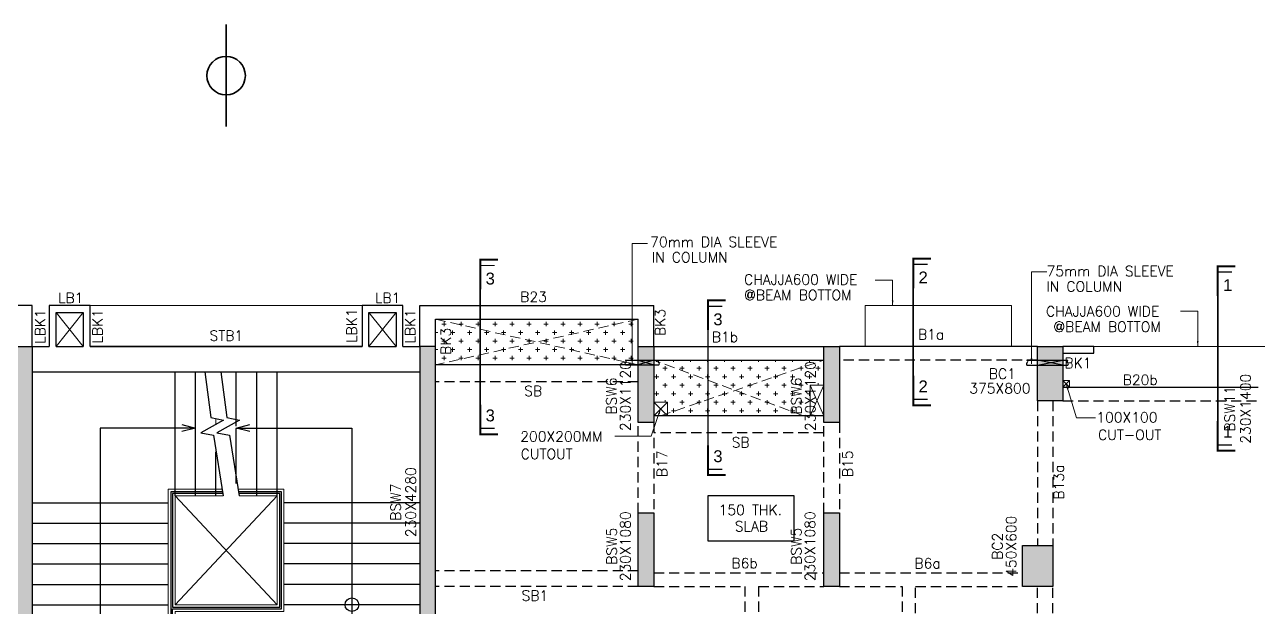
# Model space of a CAD drawing. Header units: inches. Extents: x 733929 to 798320, y 241462 to 287086.
# Drawn here: x 748917 to 767060, y 278514 to 287086 of the extents above; entities that cross this region are included whole.
import ezdxf
from ezdxf.enums import TextEntityAlignment as Align

# ---------------------------------------------------------------- set-up
doc = ezdxf.new("R2010")
doc.units = ezdxf.units.IN
doc.header["$LTSCALE"] = 600
doc.header["$MEASUREMENT"] = 0
doc.linetypes.add('CONTINOUS', pattern=[0])
doc.linetypes.add('HIDDEN', pattern=[0.375, 0.25, -0.125])
for name, color, linetype in [('B-100X600', 53, 'Continuous'), ('B-100X750', 6, 'Continuous'), ('B-200X600', 62, 'HIDDEN'), ('B-200x750', 141, 'HIDDEN'), ('B-230X600', 203, 'Continuous'), ('B-250XAS PER DETAIL', 13, 'Continuous'), ('B-375X600', 104, 'Continuous'), ('B-SB', 44, 'Continuous'), ('REBARS', 10, 'Continuous'), ('S-COL. NO.  COP', 1, 'Continuous'), ('S-COLUMN', 1, 'Continuous'), ('S-LEDDER', 2, 'Continuous'), ('S-SEC. MARK', 213, 'Continuous'), ('S-SLAB NO.', 42, 'Continuous'), ('S-SLEEVE', 1, 'Continuous'), ('S-STAIR', 253, 'Continuous'), ('S-TEXT.', 7, 'Continuous'), ('TYPE-A$0$99-RAILING', 145, 'Continuous')]:
    doc.layers.add(name, color=color, linetype=linetype)
for name, color, linetype, lineweight in [('DIM', 9, 'Continuous', 25), ('du-bm nos mrk', 6, 'Continuous', 15), ('R.C.C. WALL', 4, 'Continuous', 35), ('S-COL-HATCH', 8, 'Continuous', 15), ('S-CUT-OUT', 3, 'CONTINOUS', 18), ('S-PROJECTION', 171, 'CONTINOUS', 18), ('S-SUNK', 8, 'Continuous', 15), ('TYPE-A$0$99-PARDI', 254, 'Continuous', 5), ('TYPE-A$0$99-STAIR', 4, 'Continuous', 5)]:
    doc.layers.add(name, color=color, linetype=linetype, lineweight=lineweight)
doc.styles.add('ARIAL', font='arial.ttf')
doc.styles.add('MA', font='romans.shx', dxfattribs={"width": 0.8})
doc.styles.add('Roman', font='romans')
doc.styles.add('romans', font='romans.shx')
doc.styles.add('ROMANSE', font='romans.shx')
doc.dimstyles.new('du-100', dxfattribs={"dimtxt": 250, "dimasz": 80, "dimexe": 1, "dimexo": 1, "dimgap": 25, "dimtad": 1, "dimdec": 0, "dimzin": 3, "dimdsep": 46, "dimtxsty": 'MA', "dimblk": '100', "dimcen": 1, "dimdle": 1, "dimclrd": 2, "dimclre": 2, "dimclrt": 256, "dimadec": 0, "dimazin": 1, "dimtfac": 1, "dimtdec": 0, "dimtofl": 0, "dimtmove": 0, "dimatfit": 0, "dimfxl": 0, "dimfxlon": 1, "dimtolj": 1, "dimlwd": 15, "dimlwe": 9, "dimarcsym": 0})
doc.dimstyles.new('SCALE 1-100', dxfattribs={"dimtxt": 15, "dimasz": 15, "dimexe": 0.02, "dimexo": 0.025, "dimgap": 6, "dimtad": 1, "dimdec": 0, "dimzin": 3, "dimdsep": 46, "dimtxsty": 'ROMANSE', "dimblk": 'OBLIQUE', "dimcen": 0.09, "dimclrd": 2, "dimclre": 2, "dimclrt": 255, "dimadec": 3, "dimazin": 0, "dimtfac": 0.5, "dimtdec": 0, "dimtofl": 0, "dimtmove": 1, "dimatfit": 0, "dimldrblk": 'OBLIQUE', "dimfxl": 500, "dimfxlon": 1, "dimfrac": 1, "dimtolj": 1, "dimtzin": 0, "dimlwd": -1, "dimlwe": -1, "dimarcsym": 0})

# ---------------------------------------------------------------- blocks, each defined once
blk = doc.blocks.new('100')
at = {"layer": 'DIM', "color": 2}
for p, q in [((1.5, 0), (-1.5, 0)), ((1.06, 1.06), (-1.06, -1.06)), ((0, -1.5), (0, 1.5))]:
    blk.add_line(p, q, dxfattribs=at)
blk = doc.blocks.new('_Oblique')
at = {"color": 0, "linetype": 'ByBlock', "lineweight": -2}
blk.add_line((-0.5, -0.5), (0.5, 0.5), dxfattribs=at)

msp = doc.modelspace()

# ---------------------------------------------------------------- hatches: boundary and pattern name
at = {"layer": 'REBARS'}
h = msp.add_hatch(color=8, dxfattribs=at)
h.dxf.hatch_style = 1
h.paths.add_polyline_path([(749029.7, 282352.2), (749029.7, 278072.2), (748799.7, 278072.2), (748799.7, 282352.2)])
h = msp.add_hatch(color=8, dxfattribs=at)
h.dxf.hatch_style = 1
h.paths.add_polyline_path([(754729.7, 282352.2), (754729.7, 278072.2), (754959.7, 278072.2), (754959.7, 282352.2)])
h = msp.add_hatch(color=8, dxfattribs=at)
h.dxf.hatch_style = 1
h.paths.add_polyline_path([(757939.7, 282352.2), (758169.7, 282352.2), (758169.7, 281232.2), (757939.7, 281232.2)])
h = msp.add_hatch(color=8, dxfattribs=at)
h.dxf.hatch_style = 1
h.paths.add_polyline_path([(760669.7, 282352.2), (760899.7, 282352.2), (760899.7, 281232.2), (760669.7, 281232.2)])
h = msp.add_hatch(color=8, dxfattribs=at)
h.dxf.hatch_style = 1
h.paths.add_polyline_path([(763809.7, 282352.2), (764184.7, 282352.2), (764184.7, 281552.2), (763809.7, 281552.2)])
h = msp.add_hatch(color=8, dxfattribs=at)
h.dxf.hatch_style = 1
h.paths.add_polyline_path([(757939.7, 279902.2), (758169.7, 279902.2), (758169.7, 278822.2), (757939.7, 278822.2)])
h = msp.add_hatch(color=8, dxfattribs=at)
h.dxf.hatch_style = 1
h.paths.add_polyline_path([(760669.7, 279902.2), (760899.7, 279902.2), (760899.7, 278822.2), (760669.7, 278822.2)])
h = msp.add_hatch(color=8, dxfattribs=at)
h.dxf.hatch_style = 1
h.paths.add_polyline_path([(763589.7, 279422.2), (764039.7, 279422.2), (764039.7, 278822.2), (763589.7, 278822.2)])
at = {"layer": 'S-COL-HATCH', "lineweight": 0}
h = msp.add_hatch(dxfattribs=at)
h.set_pattern_fill('CROSS', color=256, scale=500, angle=90)
h.set_pattern_definition([(90, (30585, -600), (-125, 125), [62.5, -187.5]), (180, (30616.25, -568.75), (-125, -125), [62.5, -187.5])])
h.paths.add_polyline_path([(757944.7, 282752.2), (754964.7, 282752.2), (754964.7, 282082.2), (757944.7, 282082.2)])
h = msp.add_hatch(dxfattribs=at)
h.set_pattern_fill('CROSS', color=256, scale=500, angle=90)
h.set_pattern_definition([(90, (30585, 3e-08), (-125, 125), [62.5, -187.5]), (180, (30616.25, 31.25), (-125, -125), [62.5, -187.5])])
h.paths.add_polyline_path([(760469.7, 281482.2), (760469.7, 281782.2), (760669.7, 281782.2), (760669.7, 281482.2), (760674.7, 281482.2), (760674.7, 282152.1), (758174.7, 282152.1), (758174.7, 281532.2), (758368.8, 281532.2), (758368.8, 281332.2), (760374.7, 281332.2), (760374.7, 281482.2)])

# ---------------------------------------------------------------- linework, layer by layer
at = {"color": 8}
msp.add_line((753879.7, 282352.2), (749879.7, 282352.2), dxfattribs=at)
at = {"layer": 'B-100X600'}
for points in [[(749879.7, 282352.2), (749879.7, 282952.2), (749279.7, 282952.2), (749279.7, 282352.2)], [(749379.7, 282352.2), (749379.7, 282852.2), (749779.7, 282852.2), (749779.7, 282352.2)], [(754479.7, 282352.2), (754479.7, 282952.2), (753879.7, 282952.2), (753879.7, 282352.2)], [(753979.7, 282352.2), (753979.7, 282852.2), (754379.7, 282852.2), (754379.7, 282352.2)]]:
    msp.add_lwpolyline(points, dxfattribs=at)
at = {"layer": 'B-100X750'}
msp.add_lwpolyline([(764639.7, 282352.2), (764184.7, 282352.2), (764184.7, 282252.2), (764639.7, 282252.2)], close=True, dxfattribs=at)
at = {"layer": 'B-200X600', "linetype": 'CONTINOUS'}
for p, q in [((749029.7, 282952.2), (745589.7, 282952.2)), ((754729.7, 282952.2), (758169.7, 282952.2)), ((758169.7, 282352.2), (760669.7, 282352.2))]:
    msp.add_line(p, q, dxfattribs=at)
at = {"layer": 'B-200X600', "linetype": 'Continuous'}
for p, q in [((754959.7, 282752.2), (757939.7, 282752.2)), ((758169.7, 282152.2), (760669.7, 282152.2))]:
    msp.add_line(p, q, dxfattribs=at)
at = {"layer": 'B-200X600', "linetype": 'ByBlock'}
msp.add_line((764184.7, 281752.2), (767059.7, 281752.2), dxfattribs=at)
at = {"layer": 'B-200X600', "linetype": 'HIDDEN'}
for p, q in [((764184.7, 281552.2), (767059.7, 281552.2)), ((758169.7, 279022.2), (760669.7, 279022.2)), ((760899.7, 279022.2), (763589.7, 279022.2)), ((758169.7, 278822.2), (759509.7, 278822.2)), ((759509.7, 278822.2), (759509.7, 276572.2)), ((759709.7, 278822.2), (760669.7, 278822.2)), ((759709.7, 278822.2), (759709.7, 277802.2)), ((760899.7, 278822.2), (761819.7, 278822.2)), ((761819.7, 278822.2), (761819.7, 277802.2)), ((762019.7, 277302.2), (762019.7, 278822.2)), ((762019.7, 278822.2), (763589.7, 278822.2))]:
    msp.add_line(p, q, dxfattribs=at)
at = {"layer": 'B-200x750', "linetype": 'CONTINOUS'}
msp.add_line((763809.7, 282352.2), (760899.7, 282352.2), dxfattribs=at)
at = {"layer": 'B-200x750', "linetype": 'HIDDEN'}
msp.add_line((763809.7, 282152.2), (760899.7, 282152.2), dxfattribs=at)
at = {"layer": 'B-230X600', "linetype": 'Continuous'}
for p, q in [((749029.7, 282352.2), (749029.7, 282952.2)), ((754729.7, 282352.2), (754729.7, 282952.2)), ((758169.7, 282352.2), (758169.7, 282952.2)), ((754959.7, 282352.2), (754959.7, 282752.2)), ((757939.7, 282352.2), (757939.7, 282752.2))]:
    msp.add_line(p, q, dxfattribs=at)
at = {"layer": 'B-230X600', "linetype": 'HIDDEN'}
for p, q in [((763809.7, 281552.2), (763809.7, 279422.2)), ((764039.7, 281552.2), (764039.7, 279422.2)), ((757939.7, 279902.2), (757939.7, 281232.2)), ((758169.7, 281232.2), (758169.7, 279902.2)), ((760669.7, 279902.2), (760669.7, 281232.2)), ((760899.7, 281232.2), (760899.7, 279902.2)), ((763809.7, 277302.2), (763809.7, 278822.2)), ((764039.7, 277302.2), (764039.7, 278822.2))]:
    msp.add_line(p, q, dxfattribs=at)
at = {"layer": 'B-250XAS PER DETAIL'}
for p, q in [((757939.7, 282082.2), (754959.7, 282082.2)), ((760669.7, 281332.2), (758169.7, 281332.2))]:
    msp.add_line(p, q, dxfattribs=at)
at = {"layer": 'B-250XAS PER DETAIL', "linetype": 'HIDDEN'}
for p, q in [((757939.7, 281832.2), (754959.7, 281832.2)), ((760669.7, 281082.2), (758169.7, 281082.2))]:
    msp.add_line(p, q, dxfattribs=at)
at = {"layer": 'B-375X600', "linetype": 'CONTINOUS'}
for p, q in [((749029.7, 282352.2), (749279.7, 282352.2)), ((749379.7, 282352.2), (749779.7, 282352.2)), ((749879.7, 282352.2), (753879.7, 282352.2)), ((753979.7, 282352.2), (754379.7, 282352.2)), ((754479.7, 282352.2), (754729.7, 282352.2)), ((749029.7, 281977.2), (754729.7, 281977.2))]:
    msp.add_line(p, q, dxfattribs=at)
at = {"layer": 'B-SB', "linetype": 'HIDDEN'}
for p, q in [((757939.7, 279052.2), (754959.7, 279052.2)), ((757939.7, 278822.2), (754959.7, 278822.2))]:
    msp.add_line(p, q, dxfattribs=at)
at = {"layer": 'du-bm nos mrk'}
msp.add_lwpolyline([(770919.7, 282352.2), (763429.7, 282352.2), (763429.7, 282952.2), (761279.7, 282952.2), (761279.7, 282352.2), (758169.7, 282352.2), (758169.7, 282952.2), (754729.7, 282952.2), (754729.7, 282352.2), (754479.7, 282352.2), (754479.7, 282952.2), (749279.7, 282952.2), (749279.7, 282352.2), (749029.7, 282352.2), (749029.7, 282952.2), (745589.7, 282952.2), (745589.7, 282352.2), (742479.7, 282352.2), (742479.7, 282952.2), (740329.7, 282952.2), (740329.7, 282352.2), (736509.7, 282352.2)], dxfattribs=at)
at = {"layer": 'R.C.C. WALL'}
msp.add_line((751879.7, 285587), (751879.7, 287086.3), dxfattribs=at)
msp.add_circle((751879.7, 286336.6), 283.3, dxfattribs=at)
at = {"layer": 'S-COLUMN'}
for points in [[(749029.7, 282352.2), (749029.7, 278072.2), (748799.7, 278072.2), (748799.7, 282352.2)], [(754729.7, 282352.2), (754729.7, 278072.2), (754959.7, 278072.2), (754959.7, 282352.2)], [(757939.7, 282352.2), (758169.7, 282352.2), (758169.7, 281232.2), (757939.7, 281232.2)], [(760669.7, 282352.2), (760899.7, 282352.2), (760899.7, 281232.2), (760669.7, 281232.2)], [(763809.7, 282352.2), (764184.7, 282352.2), (764184.7, 281552.2), (763809.7, 281552.2)], [(757939.7, 279902.2), (758169.7, 279902.2), (758169.7, 278822.2), (757939.7, 278822.2)], [(760669.7, 279902.2), (760899.7, 279902.2), (760899.7, 278822.2), (760669.7, 278822.2)], [(763589.7, 279422.2), (764039.7, 279422.2), (764039.7, 278822.2), (763589.7, 278822.2)]]:
    msp.add_lwpolyline(points, close=True, dxfattribs=at)
at = {"layer": 'S-CUT-OUT', "lineweight": 0, "ltscale": 0.8}
for p, q in [((749779.7, 282852.2), (749379.7, 282352.2)), ((749379.7, 282852.2), (749779.7, 282352.2)), ((754379.7, 282852.2), (753979.7, 282352.2)), ((753979.7, 282852.2), (754379.7, 282352.2))]:
    msp.add_line(p, q, dxfattribs=at)
at = {"layer": 'S-CUT-OUT'}
for p, q in [((760669.7, 281332.2), (760469.7, 281782.2)), ((760669.7, 281782.2), (760469.7, 281332.2)), ((764284.7, 281752.2), (764184.7, 281852.2)), ((764284.7, 281852.2), (764184.7, 281752.2)), ((758368.8, 281532.2), (758169.7, 281332.2)), ((758368.8, 281332.2), (758169.7, 281532.2))]:
    msp.add_line(p, q, dxfattribs=at)
at = {"layer": 'S-CUT-OUT', "lineweight": 0}
for p, q in [((751129.7, 278552.2), (752629.7, 280152.2)), ((752629.7, 278552.2), (751129.7, 280152.2))]:
    msp.add_line(p, q, dxfattribs=at)
at = {"layer": 'S-CUT-OUT'}
for points in [[(760469.7, 281782.2), (760669.7, 281782.2), (760669.7, 281332.2), (760469.7, 281332.2)], [(764284.7, 281852.2), (764184.7, 281852.2), (764184.7, 281752.2), (764284.7, 281752.2)], [(758368.8, 281532.2), (758169.7, 281532.2), (758169.7, 281332.2), (758368.8, 281332.2)]]:
    msp.add_lwpolyline(points, close=True, dxfattribs=at)
at = {"layer": 'S-LEDDER', "ltscale": 0.08}
msp.add_circle((753729.7, 278552.2), 100, dxfattribs=at)
at = {"layer": 'S-PROJECTION'}
msp.add_line((753879.7, 282952.2), (749879.7, 282952.2), dxfattribs=at)
for points in [[(763429.7, 282352.2), (763429.7, 282952.2), (761279.7, 282952.2), (761279.7, 282352.2)], [(764639.7, 282352.2), (769709.7, 282352.2)]]:
    msp.add_lwpolyline(points, dxfattribs=at)
at = {"layer": 'S-SEC. MARK', "extrusion": (6.18596e-08, 0, 1), "elevation": 0}
for points, const_width in [([(755878.3, 283628.2), (755878.3, 283628.2), (755617.5, 283628.2), (755617.5, 283192.8)], 29.2), ([(762244.6, 283644.1), (762244.6, 283644.1), (761983.8, 283644.1), (761983.8, 283208.7)], 29.2), ([(762195.1, 283559), (761983.8, 283559), (761983.8, 283208.7)], 19.4), ([(755828.7, 283543.1), (755617.5, 283543.1), (755617.5, 283192.8)], 19.4), ([(766723.6, 283531.4), (766723.6, 283531.4), (766462.8, 283531.4), (766462.8, 283096)], 29.2), ([(766674.1, 283446.3), (766462.8, 283446.3), (766462.8, 283096)], 19.4), ([(759227, 283028.2), (759227, 283028.2), (758966.2, 283028.2), (758966.2, 282592.8)], 29.2), ([(759177.4, 282943.1), (758966.2, 282943.1), (758966.2, 282592.8)], 19.4), ([(762244.6, 281488), (762244.6, 281488), (761983.8, 281488), (761983.8, 281923.4)], 29.2), ([(762195.1, 281573.1), (761983.8, 281573.1), (761983.8, 281923.4)], 19.4), ([(755878.3, 281060.6), (755878.3, 281060.6), (755617.5, 281060.6), (755617.5, 281496)], 29.2), ([(755828.7, 281145.7), (755617.5, 281145.7), (755617.5, 281496)], 19.4), ([(766723.6, 280819.1), (766723.6, 280819.1), (766462.8, 280819.1), (766462.8, 281254.4)], 29.2), ([(766674.1, 280904.2), (766462.8, 280904.2), (766462.8, 281254.4)], 19.4), ([(759227, 280460.6), (759227, 280460.6), (758966.2, 280460.6), (758966.2, 280896)], 29.2), ([(759177.4, 280545.7), (758966.2, 280545.7), (758966.2, 280896)], 19.4)]:
    msp.add_lwpolyline(points, dxfattribs=dict(at, const_width=const_width))
at = {"layer": 'S-SEC. MARK', "linetype": 'HIDDEN', "ltscale": 0.8, "const_width": 24}
for points in [[(755617.5, 281496), (755617.5, 283192.8)], [(758966.2, 280896), (758966.2, 282592.8)]]:
    msp.add_lwpolyline(points, dxfattribs=at)
at = {"layer": 'S-SEC. MARK', "linetype": 'HIDDEN', "ltscale": 0.8, "const_width": 24, "elevation": 0}
for points in [[(761983.8, 281923.4), (761983.8, 283208.7)], [(766462.8, 281254.4), (766462.8, 283096)]]:
    msp.add_lwpolyline(points, dxfattribs=at)
at = {"layer": 'S-SLAB NO.'}
msp.add_lwpolyline([(758970.6, 280161.1), (760228.8, 280161.1), (760228.8, 279487), (758970.6, 279487)], close=True, dxfattribs=at)
at = {"layer": 'S-SLEEVE'}
for p, q in [((757753.1, 282152.2), (758244.1, 282152.2)), ((758169.7, 282152.2), (757939.7, 282082.2)), ((757939.7, 282152.2), (758169.7, 282082.2)), ((763657.1, 282152.2), (764259.1, 282152.2)), ((763809.7, 282077.2), (764184.7, 282152.2)), ((764184.7, 282077.2), (763809.7, 282152.2)), ((757753, 282082.2), (758244.1, 282082.2)), ((763657, 282077.2), (764259.1, 282077.2))]:
    msp.add_line(p, q, dxfattribs=at)
for centre, radius, start, end in [((757738.7, 282131.6), 25.1, 309.45332, 55.10412), ((758258.5, 282131.6), 25.1, 124.89588, 230.54668), ((763642.7, 282131.6), 25.1, 309.45332, 55.10412), ((764273.5, 282131.6), 25.1, 124.89588, 230.54668), ((757763.2, 282096.7), 17.7, 118.93394, 234.99037), ((758234, 282096.7), 17.7, 305.00963, 61.06606), ((763672.1, 282094.1), 22.6, 126.53337, 228.25839), ((764244.1, 282094.1), 22.6, 311.74161, 53.46663)]:
    msp.add_arc(centre, radius, start, end, dxfattribs=at)
at = {"layer": 'S-STAIR', "linetype": 'ByBlock'}
for p, q in [((751129.7, 280152.2), (751129.7, 281977.2)), ((751429.7, 280152.2), (751429.7, 281977.2)), ((752029.7, 281177.8), (752029.7, 281977.2)), ((752329.7, 280152.2), (752329.7, 281977.2)), ((752629.7, 280152.2), (752629.7, 281977.2)), ((752029.7, 280337.1), (752029.7, 281143.7)), ((751729.7, 280152.2), (751729.7, 280801.1)), ((749029.7, 280052.2), (751029.7, 280052.2)), ((754729.7, 280052.2), (752729.7, 280052.2)), ((749029.7, 279752.2), (751029.7, 279752.2)), ((754729.7, 279752.2), (752729.7, 279752.2)), ((749029.7, 279452.2), (751029.7, 279452.2)), ((754729.7, 279452.2), (752729.7, 279452.2)), ((749029.7, 279152.2), (751029.7, 279152.2)), ((754729.7, 279152.2), (752729.7, 279152.2)), ((749029.7, 278852.2), (751029.7, 278852.2)), ((754729.7, 278852.2), (752729.7, 278852.2)), ((749029.7, 278552.2), (751029.7, 278552.2)), ((754729.7, 278552.2), (752729.7, 278552.2))]:
    msp.add_line(p, q, dxfattribs=at)
for points in [[(751568, 281977.2), (751653.1, 281304.5), (751839.9, 281269.3), (751508.5, 281083.2), (751695.2, 281047.9), (751834.2, 280152.2)], [(751803.3, 281977.2), (751888.4, 281304.5), (752075.1, 281269.3), (751743.7, 281083.2), (751930.5, 281047.9), (752069.4, 280152.2)]]:
    msp.add_lwpolyline(points, dxfattribs=at)
at = {"layer": 'S-SUNK', "linetype": 'HIDDEN', "lineweight": 0}
for p, q in [((754959.7, 282752.2), (757939.7, 282082.2)), ((757939.7, 282752.2), (754959.7, 282082.2)), ((760369.7, 281332.2), (758169.7, 282152.2)), ((758269.7, 281332.2), (760669.7, 282152.2))]:
    msp.add_line(p, q, dxfattribs=at)
at = {"layer": 'TYPE-A$0$99-PARDI'}
for points in [[(751820.2, 280252.2), (751029.7, 280252.2), (751029.7, 278252.2), (751129.7, 278252.2), (751129.7, 278452.2), (752729.7, 278452.2), (752729.7, 280252.2), (752055.5, 280252.2)], [(751834.2, 280152.2), (751129.7, 280152.2), (751129.7, 278552.2), (752629.7, 278552.2), (752629.7, 280152.2), (752069.4, 280152.2)]]:
    msp.add_lwpolyline(points, dxfattribs=at)
at = {"layer": 'TYPE-A$0$99-RAILING'}
for points in [[(751825.5, 280214.7), (751067.2, 280214.7), (751067.2, 278252.2), (751092.2, 278252.2), (751092.2, 278489.7), (752692.2, 278489.7), (752692.2, 280214.7), (752060.7, 280214.7)], [(751828.9, 280189.7), (751092.2, 280189.7), (751092.2, 278514.7), (752667.2, 278514.7), (752667.2, 280189.7), (752064.2, 280189.7)]]:
    msp.add_lwpolyline(points, dxfattribs=at)
at = {"layer": 'TYPE-A$0$99-STAIR'}
msp.add_line((751729.7, 281207.4), (751729.7, 281290.1), dxfattribs=at)

# ---------------------------------------------------------------- texts
at = {"layer": 'du-bm nos mrk', "style": 'Roman'}
for s, p in [('LB1', (749408, 282991.7)), ('LB1', (754068, 282991.7)), ('B23', (756204.5, 283006.9)), ('STB1', (751636.3, 282436.4)), ('B1b', (759023.7, 282416.5, 0)), ('B1a', (762053.7, 282454.3, 0)), ('BK1', (764208.2, 282032.7)), ('B20b', (765065.6, 281785.4, 0)), ('SB', (756263.5, 281622.4)), ('SB', (759315, 280865.9)), ('B6b', (759311.4, 279088, 0)), ('B6a', (762001.9, 279086.4, 0)), ('SB1', (756224.7, 278611.7))]:
    msp.add_text(s, height=150, dxfattribs=at).set_placement(p)
for s, p in [('LBK1', (750062.3, 282393.9)), ('LBK1', (753800.6, 282404.1)), ('LBK1', (754662.3, 282393.9)), ('BK3', (758338.3, 282505.3)), ('LBK1', (749220.5, 282390.9)), ('BK3', (755185, 282227.8)), ('B13a', (764201.3, 280099.1, 0))]:
    msp.add_text(s, height=150, rotation=90, dxfattribs=at).set_placement(p)
for s, p in [('B17', (758364.3, 280625.7)), ('B15', (761094.3, 280625.7))]:
    msp.add_text(s, height=150, rotation=90, dxfattribs=at).set_placement(p, align=Align.CENTER)
at = {"layer": 'S-COL. NO.  COP', "ltscale": 0.5, "style": 'ROMANSE'}
for s, p in [('230X1120', (757826.6, 281622)), ('230X1120', (760546.1, 281622)), ('BSW6', (757620.6, 281622)), ('BSW6', (760340.1, 281622)), ('230X1400', (766946.6, 281434.9)), ('BSW11', (766714.2, 281434.9)), ('230X4280', (754669.6, 280060.5)), ('BSW7', (754448.7, 280060.5)), ('230X1080', (757826.6, 279412.1)), ('230X1080', (760541.4, 279412.1)), ('450X600', (763499, 279412.1)), ('BSW5', (757625.2, 279412.1)), ('BSW5', (760340, 279412.1)), ('BC2', (763297.6, 279412.1))]:
    msp.add_text(s, height=150, rotation=90, dxfattribs=at).set_placement(p, align=Align.CENTER)
for s, p in [('BC1', (763294.5, 281875.4)), ('375X800', (763259, 281660.3))]:
    msp.add_text(s, height=150, dxfattribs=at).set_placement(p, align=Align.CENTER)
at = {"layer": 'S-SEC. MARK', "extrusion": (3.09299e-08, -1.15432e-07, 1), "style": 'ARIAL'}
for s, p in [('3', (755696, 283263.4, 0)), ('2', (762062.4, 283279.2, 0)), ('1', (766541.3, 283166.6, 0)), ('3', (759044.7, 282663.4, 0))]:
    msp.add_text(s, height=175, rotation=0.00011, dxfattribs=at).set_placement(p)
at = {"layer": 'S-SEC. MARK', "extrusion": (3.09299e-08, 1.15432e-07, 1), "style": 'ARIAL'}
for s, p in [('2', (762062.4, 281677.1, 0.1)), ('3', (755696, 281249.7, 0.1)), ('1', (766541.3, 281008.2, 0.1)), ('3', (759044.7, 280649.7, 0.1))]:
    msp.add_text(s, height=175, rotation=359.99989, dxfattribs=at).set_placement(p)
at = {"layer": 'S-SLAB NO.', "style": 'romans'}
for s, p in [('150 THK.', (759589.6, 279946.8)), ('SLAB', (759605.3, 279706.2))]:
    msp.add_text(s, height=150, dxfattribs=at).set_placement(p, align=Align.MIDDLE)
at = {"layer": 'S-TEXT.', "style": 'Roman'}
for s, p in [('70mm DIA SLEEVE', (758116.3, 283815)), ('IN COLUMN', (758138.2, 283588.6)), ('CHAJJA600 WIDE', (759497, 283260.5)), ('75mm DIA SLEEVE', (763945.5, 283386)), ('IN COLUMN', (763941.2, 283159.6)), ('@BEAM BOTTOM   ', (759497, 283034)), ('CHAJJA600 WIDE', (763937.4, 282793.6)), ('@BEAM BOTTOM   ', (764044.6, 282567.1)), ('100X100', (764676.7, 281233.7)), ('200X200MM ', (756205.3, 280952.5, -1.2)), ('CUT-OUT', (764702.5, 280975.9)), ('CUTOUT', (756212, 280694.7, -1.2))]:
    msp.add_text(s, height=150, dxfattribs=at).set_placement(p)

# ---------------------------------------------------------------- leaders
at = {"layer": 'S-LEDDER', "ltscale": 0.08}
for points in [[(751429.7, 281152.2), (750029.7, 281152.2), (750029.7, 278090.6)], [(752029.7, 281152.2), (753729.7, 281152.2), (753729.7, 278032.9)]]:
    msp.add_leader(points, dimstyle='SCALE 1-100', override={"dimtxt": 130, "dimasz": 200, "dimexe": 90, "dimexo": 50, "dimldrblk": 'Open30', "dimfxl": 1500}, dxfattribs=at)
at = {"layer": 'S-TEXT.'}
for points, override in [([(757853.6, 282095.2), (757853.6, 283867.6), (758079, 283867.6)], {"dimtad": 0, "dimarcsym": 1}), ([(763723.6, 282095.2), (763723.6, 283449.6), (763949, 283449.6)], {"dimtad": 0, "dimarcsym": 1}), ([(761681.6, 282952.2), (761681.6, 283325.7), (761426.4, 283325.7)], {"dimgap": 25, "dimtad": 0, "dimarcsym": 1}), ([(766168.6, 282352.2), (766168.6, 282873.1), (765913.3, 282873.1)], {"dimgap": 25, "dimtad": 0, "dimarcsym": 1}), ([(764234.7, 281802.2), (764386.2, 281300.9), (764666.3, 281300.9)], {"dimscale": 1, "dimtxt": 250, "dimasz": 80, "dimgap": 25, "dimtad": 0, "dimtxsty": 'MA', "dimclrd": 2, "dimlwd": 15}), ([(758269.5, 281431.9), (758132.4, 281034.4), (757596.3, 281034.4)], {"dimscale": 1, "dimtxt": 250, "dimasz": 80, "dimgap": 25, "dimtad": 0, "dimtxsty": 'MA', "dimclrd": 2, "dimlwd": 15})]:
    msp.add_leader(points, dimstyle='du-100', override=override, dxfattribs=at)

doc.saveas('drawing.dxf')
